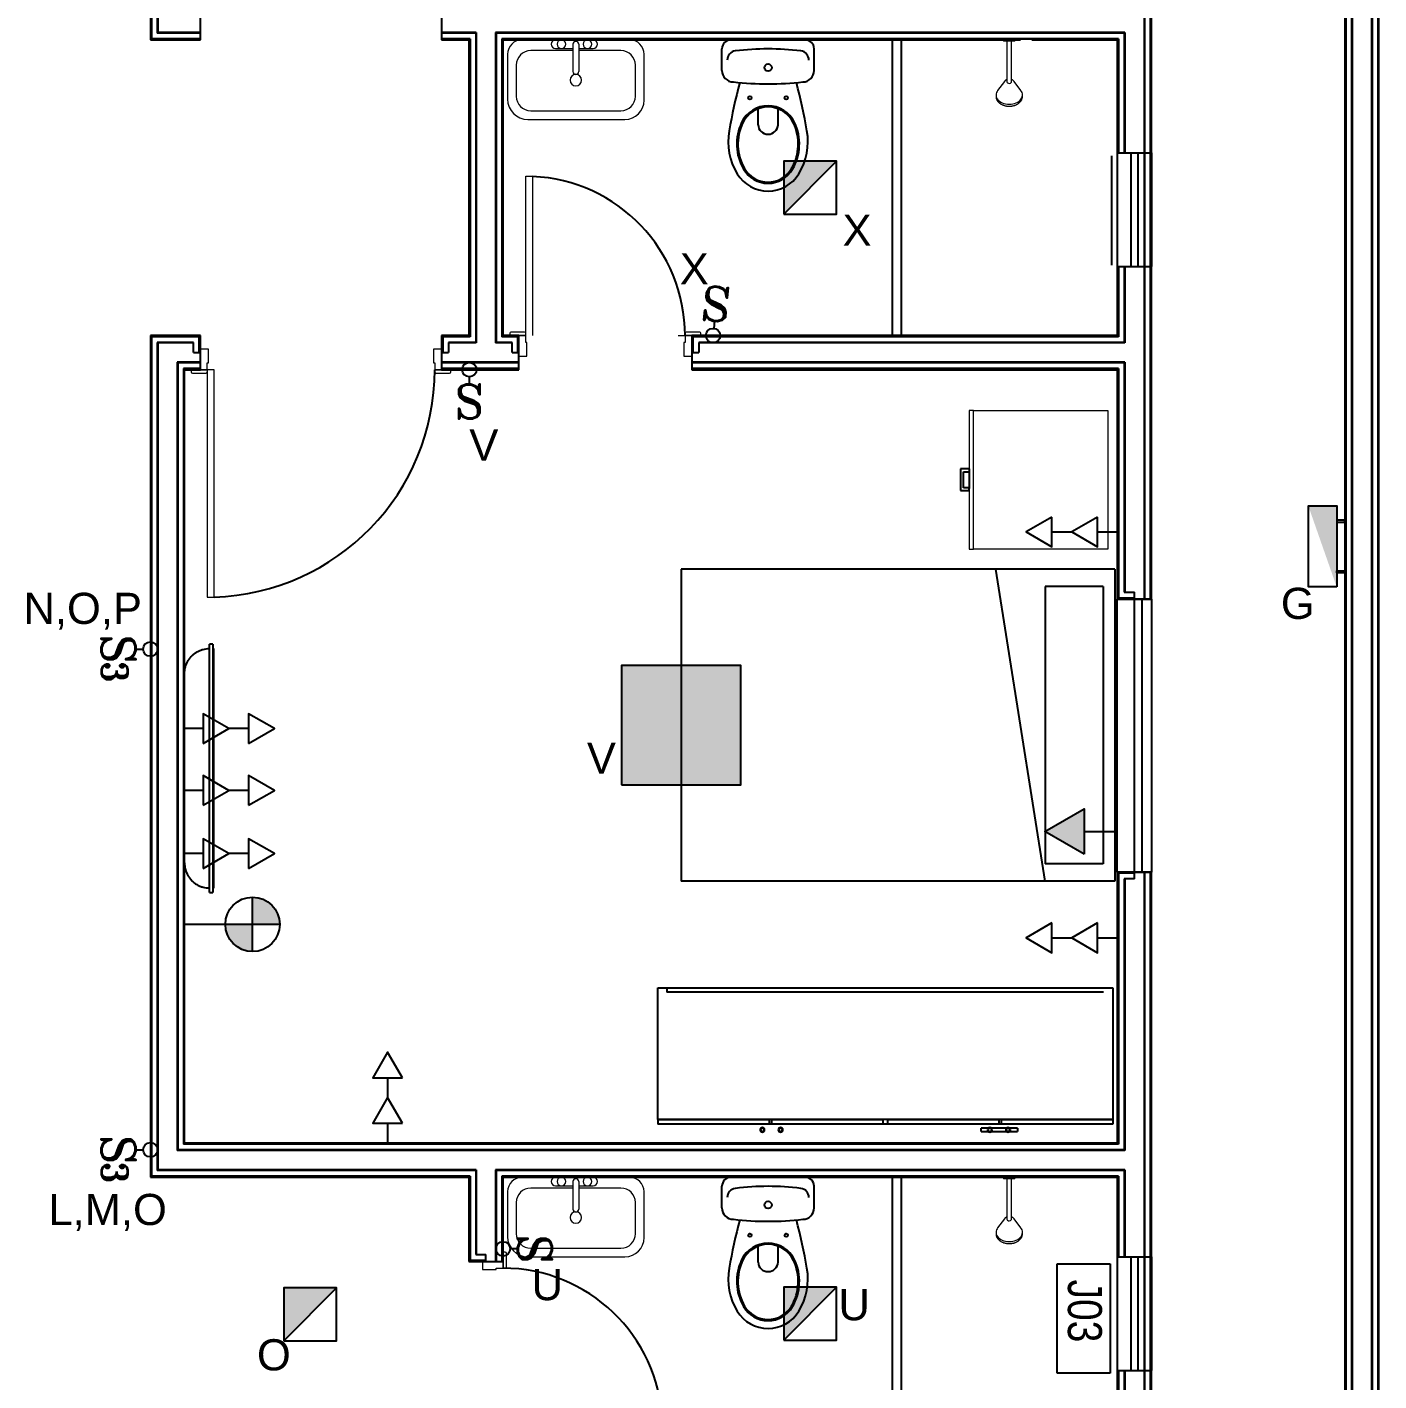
# Model space of a CAD drawing. Header units: millimetres. Extents: x 3082 to 3316, y 298 to 342.
# Drawn here: x 3262.03 to 3267.97, y 317.6 to 323.55 of the extents above; entities that cross this region are included whole.
import ezdxf
from ezdxf.enums import TextEntityAlignment as Align

# ---------------------------------------------------------------- set-up
doc = ezdxf.new("R2010")
doc.units = ezdxf.units.MM
doc.header["$MEASUREMENT"] = 0
doc.linetypes.add('CONTINU', pattern=[0])
for name, color, linetype in [('-HIDRO', 8, 'CONTINUOUS'), ('eletroduto parede e teto', 2, 'CONTINU'), ('Especificações', 3, 'CONTINUOUS'), ('PL3', 3, 'CONTINUOUS'), ('Pontos Elétricos', 3, 'CONTINUOUS'), ('Pontos Luminotécnicos', 3, 'CONTINUOUS'), ('PONTOS_ELETRICOS', 2, 'CONTINUOUS')]:
    doc.layers.add(name, color=color, linetype=linetype)
doc.styles.add('ARIAL', font='arial.ttf', dxfattribs={"height": 2})
doc.styles.add('F2', font='ARIALN.TTF')
doc.styles.add('INTERRUPTOR', font='romant__.ttf', dxfattribs={"height": 0.6})

# ---------------------------------------------------------------- blocks, each defined once
blk = doc.blocks.new('terreo')
at = {"layer": '-HIDRO'}
for p, q in [((4.28, 15.855), (4.28, -11.135)), ((4.2825, 15.8575), (4.2825, -11.1375)), ((4.2525, 15.8275), (4.2525, -11.1075)), ((4.255, 15.83), (4.255, -11.11)), ((4.1375, 15.7125), (4.1375, -6.0925)), ((4.14, 15.715), (4.14, -6.095)), ((4.165, 15.74), (4.165, -6.12)), ((4.1675, 15.7425), (4.1675, -6.1225)), ((3.2525, 7.8632), (3.2525, 3.9014)), ((3.255, 7.8632), (3.255, 3.9014)), ((3.28, 7.8632), (3.28, 3.9014)), ((3.2825, 7.8632), (3.2825, 3.9014)), ((-1.1125, 7.465), (-1.1125, 6.3625)), ((-1.11, 7.465), (-1.11, 6.3625)), ((-1.085, 7.49), (-1.085, 6.39)), ((-1.0825, 7.4925), (-1.0825, 6.3925)), ((-0.895, 6.39), (-1.085, 6.39)), ((-0.895, 6.3925), (-1.0825, 6.3925)), ((0.3175, 6.3925), (0.165, 6.3925)), ((0.315, 6.39), (0.165, 6.39)), ((0.315, 6.39), (0.315, 5.03)), ((0.3175, 6.3925), (0.3175, 5.0275)), ((3.1675, 6.3925), (0.4025, 6.3925)), ((0.4025, 6.3925), (0.4025, 5.0275)), ((3.165, 6.39), (0.405, 6.39)), ((0.405, 6.39), (0.405, 5.03)), ((3.165, 6.39), (3.165, 5.8632)), ((3.1675, 6.3925), (3.1675, 5.8632)), ((-0.895, 6.3625), (-1.115, 6.3625)), ((-1.115, 6.36), (-0.965, 6.36)), ((-0.895, 6.365), (-1.11, 6.365)), ((0.29, 6.365), (0.165, 6.365)), ((0.29, 6.3625), (0.165, 6.3625)), ((0.285, 6.3625), (0.285, 6.36)), ((0.2875, 6.3625), (0.2875, 5.0575)), ((0.29, 6.365), (0.29, 5.055)), ((3.14, 6.365), (0.43, 6.365)), ((0.43, 6.365), (0.43, 5.055)), ((3.1375, 6.3625), (0.4325, 6.3625)), ((0.4325, 6.3625), (0.4325, 5.0575)), ((1.3975, 6.225), (1.3975, 6.3206)), ((1.8025, 6.225), (1.8025, 6.3206)), ((3.135, 6.36), (3.135, 6.3625)), ((3.1375, 6.365), (3.1375, 5.8632)), ((3.14, 6.365), (3.14, 5.8632)), ((1.556, 5.987), (1.556, 6.0569)), ((1.644, 5.987), (1.644, 6.0569)), ((3.1098, 5.8505), (3.1098, 5.3701)), ((3.135, 5.8632), (3.285, 5.8632)), ((3.135, 5.8632), (3.135, 5.3632)), ((3.195, 5.8632), (3.195, 5.3632)), ((3.225, 5.8632), (3.225, 5.3632)), ((3.285, 5.8632), (3.285, 5.3632)), ((3.135, 5.3632), (3.285, 5.3632)), ((3.1375, 5.3632), (3.1375, 5.0575)), ((3.14, 5.3632), (3.14, 5.055)), ((3.165, 5.3632), (3.165, 5.03)), ((3.1675, 5.3632), (3.1675, 5.0275)), ((0.4325, 5.06), (0.435, 5.06)), ((-0.8975, 5.0575), (-1.1125, 5.0575)), ((-1.1125, 5.0575), (-1.1125, 1.3625)), ((-0.9, 5.055), (-1.11, 5.055)), ((-1.11, 5.055), (-1.11, 1.365)), ((-0.925, 5.03), (-1.085, 5.03)), ((-1.085, 5.03), (-1.085, 1.39)), ((-0.925, 5.0275), (-1.0825, 5.0275)), ((-1.0825, 5.0275), (-1.0825, 1.3925)), ((-0.925, 4.985), (-0.925, 5.03)), ((-0.9, 4.985), (-0.9, 5.055)), ((-0.8975, 4.985), (-0.8975, 5.0575)), ((0.1675, 5.0575), (0.1675, 4.985)), ((0.2875, 5.0575), (0.1675, 5.0575)), ((0.17, 5.055), (0.17, 4.985)), ((0.29, 5.055), (0.17, 5.055)), ((0.195, 5.03), (0.195, 4.985)), ((0.315, 5.03), (0.195, 5.03)), ((0.3175, 5.0275), (0.195, 5.0275)), ((0.475, 5.0275), (0.4025, 5.0275)), ((0.475, 5.03), (0.405, 5.03)), ((0.5025, 5.0575), (0.43, 5.0575)), ((0.5, 5.055), (0.43, 5.055)), ((0.475, 4.985), (0.475, 5.03)), ((0.5, 4.985), (0.5, 5.055)), ((0.5025, 4.985), (0.5025, 5.0575)), ((1.2675, 5.0575), (1.2675, 4.985)), ((3.1375, 5.0575), (1.2675, 5.0575)), ((3.14, 5.055), (1.27, 5.055)), ((1.27, 5.055), (1.27, 4.985)), ((3.165, 5.03), (1.295, 5.03)), ((1.295, 5.03), (1.295, 4.985)), ((3.1675, 5.0275), (1.295, 5.0275)), ((-0.895, 4.9425), (-0.9975, 4.9425)), ((-0.9975, 4.9425), (-0.9975, 1.4775)), ((-0.895, 4.94), (-0.995, 4.94)), ((-0.995, 4.94), (-0.995, 1.48)), ((-0.925, 4.985), (-0.895, 4.985)), ((0.165, 4.985), (0.195, 4.985)), ((0.505, 4.9425), (0.165, 4.9425)), ((0.505, 4.94), (0.165, 4.94)), ((0.475, 4.985), (0.505, 4.985)), ((1.265, 4.985), (1.295, 4.985)), ((3.1675, 4.9425), (1.265, 4.9425)), ((3.165, 4.94), (1.265, 4.94)), ((3.165, 4.94), (3.165, 3.9314)), ((3.1675, 4.9425), (3.1675, 3.9314)), ((-0.895, 4.915), (-0.97, 4.915)), ((-0.97, 4.915), (-0.97, 1.505)), ((-0.895, 4.9125), (-0.9675, 4.9125)), ((-0.9675, 4.9125), (-0.9675, 1.5075)), ((0.505, 4.915), (0.165, 4.915)), ((0.505, 4.9125), (0.165, 4.9125)), ((3.14, 4.915), (1.265, 4.915)), ((3.1375, 4.9125), (1.265, 4.9125)), ((3.135, 4.91), (3.135, 4.9125)), ((3.1375, 4.915), (3.1375, 3.9039)), ((3.14, 4.915), (3.14, 3.9064)), ((2.4844, 4.4738), (2.4463, 4.4738)), ((2.4463, 4.4738), (2.4463, 4.3785)), ((2.4844, 4.4738), (2.4844, 4.4611)), ((2.4844, 4.4643), (2.4844, 4.3881)), ((2.459, 4.4611), (2.4844, 4.4611)), ((2.459, 4.3912), (2.459, 4.4611)), ((2.4844, 4.4611), (2.4844, 4.3912)), ((2.4463, 4.3785), (2.4844, 4.3785)), ((2.4844, 4.3912), (2.459, 4.3912)), ((2.4844, 4.3785), (2.4844, 4.3912)), ((1.2185, 4.0332), (1.2185, 2.6612)), ((3.1235, 4.0332), (1.2185, 4.0332)), ((2.8187, 2.6612), (2.6008, 4.0332)), ((3.1235, 4.0332), (3.1235, 2.6612)), ((2.8187, 3.957), (2.8187, 2.7374)), ((3.0727, 3.957), (2.8187, 3.957)), ((3.0727, 3.957), (3.0727, 2.7374)), ((3.165, 3.9314), (3.21, 3.9314)), ((3.21, 3.9014), (3.21, 3.9314)), ((3.135, 2.7014), (3.135, 3.9014)), ((3.285, 3.9014), (3.135, 3.9014)), ((3.1375, 3.9039), (3.21, 3.9039)), ((3.14, 3.9064), (3.21, 3.9064)), ((3.21, 2.7014), (3.21, 3.9014)), ((3.245, 2.7014), (3.245, 3.9014)), ((3.285, 3.9014), (3.285, 2.7014)), ((-0.84, 3.704), (-0.855, 3.704)), ((-0.855, 3.689), (-0.855, 3.704)), ((-0.84, 3.704), (-0.84, 3.689)), ((-0.855, 2.6264), (-0.855, 3.689)), ((-0.84, 3.689), (-0.84, 2.6264)), ((-0.837, 3.684), (-0.84, 3.684)), ((-0.837, 3.684), (-0.837, 2.6314)), ((3.0727, 2.7374), (2.8187, 2.7374)), ((3.135, 2.7014), (3.285, 2.7014)), ((3.21, 2.6989), (3.1375, 2.6989)), ((3.1375, 2.6989), (3.1375, 1.505)), ((3.14, 2.6964), (3.14, 1.505)), ((3.21, 2.6964), (3.14, 2.6964)), ((3.21, 2.6714), (3.21, 2.7014)), ((3.2525, 2.7014), (3.2525, -2.4575)), ((3.255, 2.7014), (3.255, -2.46)), ((3.28, 2.7014), (3.28, -2.4875)), ((3.2825, 2.7014), (3.2825, -2.49)), ((-0.855, 2.6114), (-0.855, 2.6264)), ((-0.84, 2.6314), (-0.837, 2.6314)), ((-0.84, 2.6264), (-0.84, 2.6114)), ((3.1235, 2.6612), (1.2185, 2.6612)), ((3.165, 2.6714), (3.165, 1.48)), ((3.21, 2.6714), (3.165, 2.6714)), ((3.1675, 2.6714), (3.1675, 1.4775)), ((-0.855, 2.6114), (-0.84, 2.6114)), ((1.115, 2.1932), (3.115, 2.1932)), ((1.115, 1.6132), (1.115, 2.1932)), ((1.155, 2.1932), (3.075, 2.1932)), ((1.155, 2.1932), (1.155, 2.1732)), ((3.075, 2.1732), (1.155, 2.1732)), ((3.115, 2.1932), (3.115, 1.6132)), ((1.115, 1.6132), (1.605, 1.6132)), ((1.115, 1.6132), (1.115, 1.5932)), ((3.115, 1.6132), (1.115, 1.6132)), ((1.605, 1.6132), (1.605, 1.5932)), ((1.615, 1.6132), (2.105, 1.6132)), ((1.615, 1.6132), (1.615, 1.5932)), ((2.105, 1.6132), (2.105, 1.5932)), ((2.125, 1.6132), (2.615, 1.6132)), ((2.125, 1.6132), (2.125, 1.5932)), ((2.615, 1.6132), (2.615, 1.5932)), ((2.625, 1.6132), (3.115, 1.6132)), ((2.625, 1.6132), (2.625, 1.5932)), ((3.115, 1.6132), (3.115, 1.5932)), ((1.605, 1.5932), (1.115, 1.5932)), ((1.615, 1.5932), (1.605, 1.5932)), ((2.105, 1.5932), (1.615, 1.5932)), ((2.125, 1.5932), (2.105, 1.5932)), ((2.615, 1.5932), (2.125, 1.5932)), ((2.5685, 1.5757), (2.5369, 1.5757)), ((2.5369, 1.5682), (2.5369, 1.5757)), ((2.5369, 1.5607), (2.5369, 1.5682)), ((2.5369, 1.5607), (2.5691, 1.5607)), ((2.5804, 1.5607), (2.6488, 1.5607)), ((2.6496, 1.5757), (2.5815, 1.5757)), ((2.625, 1.5932), (2.615, 1.5932)), ((3.115, 1.5932), (2.625, 1.5932)), ((2.6612, 1.5607), (2.6969, 1.5607)), ((2.6969, 1.5757), (2.6615, 1.5757)), ((2.6969, 1.5757), (2.6969, 1.5682)), ((2.6969, 1.5682), (2.6969, 1.5607)), ((3.14, 1.505), (-0.97, 1.505)), ((3.1375, 1.5075), (-0.9675, 1.5075)), ((3.135, 1.5075), (3.135, 1.51)), ((3.1675, 1.4775), (-0.9975, 1.4775)), ((3.165, 1.48), (-0.995, 1.48)), ((0.315, 1.39), (-1.085, 1.39)), ((0.3175, 1.3925), (-1.0825, 1.3925)), ((0.315, 1.39), (0.315, 1.02)), ((0.3175, 1.3925), (0.3175, 1.02)), ((3.1675, 1.3925), (0.4025, 1.3925)), ((0.4025, 1.3925), (0.4025, 0.99)), ((3.165, 1.39), (0.405, 1.39)), ((0.405, 1.39), (0.405, 0.99)), ((3.165, 1.39), (3.165, 1.01)), ((3.1675, 1.3925), (3.1675, 1.01)), ((0.2875, 1.3625), (-1.1125, 1.3625)), ((0.29, 1.365), (-1.11, 1.365)), ((0.2875, 1.3625), (0.2875, 0.9925)), ((0.29, 1.365), (0.29, 0.995)), ((3.14, 1.365), (0.43, 1.365)), ((0.43, 1.365), (0.43, 0.99)), ((0.43, 1.3625), (3.1375, 1.3625)), ((0.4325, 1.3625), (0.4325, 0.99)), ((0.435, 1.36), (0.4325, 1.36)), ((1.3975, 1.225), (1.3975, 1.3206)), ((1.8025, 1.225), (1.8025, 1.3206)), ((3.1375, 1.3625), (3.1375, 1.01)), ((3.14, 1.365), (3.14, 1.01)), ((0.315, 1.02), (0.36, 1.02)), ((0.36, 0.99), (0.36, 1.02)), ((1.556, 0.987), (1.556, 1.0569)), ((1.644, 0.987), (1.644, 1.0569)), ((0.2875, 0.9925), (0.36, 0.9925)), ((0.29, 0.995), (0.36, 0.995)), ((2.8707, 0.4989), (2.8707, 0.9793)), ((2.8707, 0.9793), (3.1043, 0.9793)), ((3.1043, 0.9793), (3.1043, 0.4989)), ((3.135, 1.01), (3.285, 1.01)), ((3.135, 1.01), (3.135, 0.51)), ((3.195, 1.01), (3.195, 0.51)), ((3.225, 1.01), (3.225, 0.51)), ((3.285, 1.01), (3.285, 0.51)), ((3.1043, 0.4989), (2.8707, 0.4989)), ((3.135, 0.51), (3.285, 0.51)), ((3.1375, 0.51), (3.1375, 0.1575)), ((3.14, 0.51), (3.14, 0.155)), ((3.165, 0.51), (3.165, 0.13)), ((3.1675, 0.51), (3.1675, 0.1275))]:
    blk.add_line(p, q, dxfattribs=at)
at = {"layer": '-HIDRO', "lineweight": 25}
for p, q in [((4.285, -11.14), (4.285, 15.86)), ((4.135, 15.71), (4.135, -6.09)), ((3.285, 3.9014), (3.285, 7.8632)), ((-1.115, 7.46), (-1.115, 6.36)), ((-0.895, 6.36), (-0.895, 6.51)), ((0.165, 6.51), (0.165, 6.36)), ((-0.965, 6.36), (-0.895, 6.36)), ((0.165, 6.36), (0.285, 6.36)), ((0.285, 6.36), (0.285, 5.06)), ((0.435, 6.36), (2.71, 6.36)), ((0.435, 5.06), (0.435, 6.36)), ((2.145, 6.36), (2.145, 5.06)), ((2.185, 6.36), (2.185, 5.06)), ((2.76, 6.36), (3.135, 6.36)), ((3.135, 6.36), (3.135, 5.8632)), ((3.135, 5.3632), (3.135, 5.06)), ((-0.895, 5.06), (-1.115, 5.06)), ((-1.115, 5.06), (-1.115, 1.36)), ((-0.895, 4.91), (-0.895, 5.06)), ((0.285, 5.06), (0.165, 5.06)), ((0.165, 5.06), (0.165, 4.91)), ((0.505, 5.06), (0.435, 5.06)), ((0.505, 4.91), (0.505, 5.06)), ((3.135, 5.06), (1.265, 5.06)), ((1.265, 5.06), (1.265, 4.91)), ((-0.965, 4.91), (-0.895, 4.91)), ((-0.965, 1.51), (-0.965, 4.91)), ((0.165, 4.91), (0.505, 4.91)), ((1.265, 4.91), (3.135, 4.91)), ((3.135, 4.91), (3.135, 3.9014)), ((3.135, 3.9014), (3.285, 3.9014)), ((3.285, 2.7014), (3.135, 2.7014)), ((3.135, 2.7014), (3.135, 1.51)), ((3.285, -2.49), (3.285, 2.7014)), ((3.135, 1.51), (-0.965, 1.51)), ((-1.115, 1.36), (0.285, 1.36)), ((0.285, 1.36), (0.285, 0.99)), ((0.435, 1.36), (3.135, 1.36)), ((0.435, 0.99), (0.435, 1.36)), ((2.145, 1.36), (2.145, 0.16)), ((2.185, 1.36), (2.185, 0.16)), ((3.135, 1.36), (3.135, 1.01)), ((0.285, 0.99), (0.435, 0.99)), ((3.135, 0.51), (3.135, 0.16))]:
    blk.add_line(p, q, dxfattribs=at)
at = {"layer": '-HIDRO', "lineweight": 9}
for p, q in [((0.7423, 6.3124), (0.5566, 6.3124)), ((0.6661, 6.3219), (0.7423, 6.3219)), ((0.7423, 6.3406), (0.7423, 6.2202)), ((0.7677, 6.3406), (0.7677, 6.2202)), ((0.7677, 6.3219), (0.8312, 6.3219)), ((0.9534, 6.3124), (0.7677, 6.3124)), ((2.635, 6.36), (2.635, 6.3535)), ((2.635, 6.36), (2.685, 6.36)), ((2.685, 6.3535), (2.635, 6.3535)), ((2.65, 6.3535), (2.65, 6.3346)), ((2.67, 6.3346), (2.67, 6.3535)), ((2.685, 6.3535), (2.685, 6.36)), ((0.455, 6.2965), (0.455, 6.0989)), ((0.455, 6.2965), (0.455, 6.0989)), ((1.055, 6.0944), (1.055, 6.2965)), ((1.055, 6.0944), (1.055, 6.2965)), ((0.4931, 6.2489), (0.4931, 6.1116)), ((1.0169, 6.1116), (1.0169, 6.2489)), ((2.65, 6.2073), (2.65, 6.1755)), ((2.67, 6.1755), (2.67, 6.2073)), ((2.6387, 6.1773), (2.6087, 6.1369)), ((2.7113, 6.1369), (2.6813, 6.1773)), ((2.602, 6.1178), (2.602, 6.1107)), ((2.718, 6.1107), (2.718, 6.1178)), ((0.5566, 6.0481), (0.9534, 6.0481)), ((0.5439, 6.01), (0.9706, 6.01)), ((0.5439, 6.01), (0.9706, 6.01)), ((0.7423, 1.3124), (0.5566, 1.3124)), ((0.6661, 1.3219), (0.7423, 1.3219)), ((0.7423, 1.3406), (0.7423, 1.2202)), ((0.7677, 1.3406), (0.7677, 1.2202)), ((0.7677, 1.3219), (0.8312, 1.3219)), ((0.9534, 1.3124), (0.7677, 1.3124)), ((2.635, 1.36), (2.635, 1.3535)), ((2.635, 1.36), (2.685, 1.36)), ((2.685, 1.3535), (2.635, 1.3535)), ((2.65, 1.3535), (2.65, 1.3346)), ((2.67, 1.3346), (2.67, 1.3535)), ((2.685, 1.3535), (2.685, 1.36)), ((0.455, 1.2965), (0.455, 1.0989)), ((0.455, 1.2965), (0.455, 1.0989)), ((1.055, 1.0944), (1.055, 1.2965)), ((1.055, 1.0944), (1.055, 1.2965)), ((0.4931, 1.2489), (0.4931, 1.1116)), ((1.0169, 1.1116), (1.0169, 1.2489)), ((2.65, 1.2073), (2.65, 1.1755)), ((2.67, 1.1755), (2.67, 1.2073)), ((2.6387, 1.1773), (2.6087, 1.1369)), ((2.7113, 1.1369), (2.6813, 1.1773)), ((2.602, 1.1178), (2.602, 1.1107)), ((2.718, 1.1107), (2.718, 1.1178)), ((0.5566, 1.0481), (0.9534, 1.0481)), ((0.5439, 1.01), (0.9706, 1.01)), ((0.5439, 1.01), (0.9706, 1.01))]:
    blk.add_line(p, q, dxfattribs=at)
at = {"layer": '-HIDRO', "lineweight": 13}
for p, q in [((0.535, 5.06), (0.535, 5.76)), ((0.535, 5.76), (0.565, 5.76)), ((0.565, 5.76), (0.565, 5.06)), ((0.465, 5.07), (0.465, 5.06)), ((0.53, 5.075), (0.47, 5.075)), ((0.505, 5.06), (0.535, 5.06)), ((0.535, 5.06), (0.505, 5.06)), ((0.535, 5.06), (0.535, 5.07)), ((0.535, 5.03), (0.535, 5.06)), ((1.205, 5.06), (1.235, 5.06)), ((1.235, 5.06), (1.265, 5.06)), ((1.265, 5.06), (1.235, 5.06)), ((1.235, 5.06), (1.235, 5.03)), ((1.3, 5.075), (1.24, 5.075)), ((1.305, 5.06), (1.305, 5.07)), ((-0.86, 5), (-0.895, 5)), ((-0.86, 4.94), (-0.86, 5)), ((0.165, 5), (0.13, 5)), ((0.13, 5), (0.13, 4.94)), ((0.54, 5.03), (0.535, 5.03)), ((0.54, 4.97), (0.54, 5.03)), ((1.23, 5.03), (1.23, 4.97)), ((1.235, 5.03), (1.23, 5.03)), ((-0.865, 4.91), (-0.865, 4.94)), ((-0.865, 4.94), (-0.86, 4.94)), ((0.13, 4.94), (0.135, 4.94)), ((0.135, 4.94), (0.135, 4.91)), ((0.505, 4.97), (0.54, 4.97)), ((1.23, 4.97), (1.265, 4.97)), ((-0.935, 4.91), (-0.935, 4.9)), ((-0.93, 4.895), (-0.87, 4.895)), ((-0.865, 4.91), (-0.895, 4.91)), ((-0.895, 4.91), (-0.865, 4.91)), ((-0.835, 4.91), (-0.865, 4.91)), ((-0.865, 4.91), (-0.865, 3.91)), ((-0.835, 3.91), (-0.835, 4.91)), ((0.165, 4.91), (0.135, 4.91)), ((0.135, 4.91), (0.135, 4.9)), ((0.135, 4.91), (0.165, 4.91)), ((0.14, 4.895), (0.2, 4.895)), ((0.205, 4.9), (0.205, 4.91)), ((-0.865, 3.91), (-0.835, 3.91)), ((3.21, 2.7014), (3.21, 3.9014)), ((3.245, 2.7014), (3.245, 3.9014)), ((0.445, 1.03), (0.435, 1.03)), ((0.45, 0.965), (0.45, 1.025)), ((0.345, 0.99), (0.345, 0.955)), ((0.345, 0.955), (0.405, 0.955)), ((0.405, 0.955), (0.405, 0.96)), ((0.405, 0.96), (0.435, 0.96)), ((0.435, 0.99), (0.435, 0.96)), ((0.435, 0.96), (0.435, 0.99)), ((0.435, 0.96), (0.445, 0.96))]:
    blk.add_line(p, q, dxfattribs=at)
at = {"layer": '-HIDRO', "lineweight": 5}
for p, q in [((2.4844, 4.731), (2.4844, 4.1214)), ((2.5035, 4.731), (2.4844, 4.731)), ((2.5035, 4.1214), (2.5035, 4.731)), ((2.5035, 4.731), (3.094, 4.731)), ((3.094, 4.731), (3.094, 4.1214)), ((2.4844, 4.1214), (2.5035, 4.1214)), ((3.094, 4.1214), (2.5035, 4.1214))]:
    blk.add_line(p, q, dxfattribs=at)
at = {"layer": '-HIDRO', "lineweight": 9, "flags": 128}
for points in [[(2.65, 6.3346), (2.65, 6.3274), (2.65, 6.3202), (2.65, 6.313), (2.65, 6.3059), (2.65, 6.2988), (2.65, 6.2918), (2.65, 6.2848), (2.65, 6.2779), (2.65, 6.2711), (2.65, 6.2645), (2.65, 6.2579), (2.65, 6.2514), (2.65, 6.2451), (2.65, 6.2389), (2.65, 6.2329), (2.65, 6.2271), (2.65, 6.2214), (2.65, 6.2159), (2.65, 6.2106), (2.65, 6.2073)], [(2.67, 6.2073), (2.67, 6.2125), (2.67, 6.2179), (2.67, 6.2234), (2.67, 6.2292), (2.67, 6.2351), (2.67, 6.2412), (2.67, 6.2474), (2.67, 6.2538), (2.67, 6.2603), (2.67, 6.2669), (2.67, 6.2736), (2.67, 6.2804), (2.67, 6.2873), (2.67, 6.2943), (2.67, 6.3014), (2.67, 6.3085), (2.67, 6.3156), (2.67, 6.3228), (2.67, 6.33), (2.67, 6.3346)], [(2.65, 6.1855), (2.6492, 6.1852), (2.6484, 6.1848), (2.6476, 6.1845), (2.6468, 6.184), (2.646, 6.1836), (2.6452, 6.1832), (2.6444, 6.1827), (2.6437, 6.1821), (2.6429, 6.1816), (2.6422, 6.181), (2.6415, 6.1803), (2.6408, 6.1796), (2.6401, 6.1789), (2.6395, 6.1782), (2.6388, 6.1774), (2.6387, 6.1773)], [(2.6813, 6.1773), (2.6806, 6.1781), (2.68, 6.1788), (2.6793, 6.1795), (2.6786, 6.1802), (2.6779, 6.1809), (2.6772, 6.1815), (2.6764, 6.182), (2.6757, 6.1826), (2.6749, 6.1831), (2.6741, 6.1836), (2.6733, 6.184), (2.6725, 6.1844), (2.6717, 6.1848), (2.6709, 6.1851), (2.6701, 6.1854)], [(2.602, 6.1107), (2.602, 6.1089), (2.6022, 6.1072), (2.6024, 6.1054), (2.6028, 6.1036), (2.6032, 6.1019), (2.6038, 6.1002), (2.6044, 6.0985), (2.6051, 6.0968), (2.606, 6.0952), (2.6069, 6.0935), (2.6079, 6.092), (2.6089, 6.0904), (2.6101, 6.0889), (2.6113, 6.0875), (2.6126, 6.0861), (2.614, 6.0847), (2.6155, 6.0834), (2.617, 6.0821), (2.6186, 6.0809), (2.6202, 6.0797), (2.6219, 6.0786), (2.6237, 6.0775), (2.6255, 6.0765), (2.6274, 6.0755), (2.6293, 6.0746), (2.6312, 6.0738), (2.6332, 6.073), (2.6353, 6.0722), (2.6373, 6.0716), (2.6395, 6.0709), (2.6416, 6.0704), (2.6438, 6.0699), (2.6459, 6.0695), (2.6482, 6.0691), (2.6504, 6.0688), (2.6526, 6.0686), (2.6549, 6.0684), (2.6571, 6.0683), (2.6594, 6.0682), (2.66, 6.0682)], [(2.66, 6.0682), (2.6623, 6.0682), (2.6645, 6.0683), (2.6668, 6.0685), (2.669, 6.0687), (2.6712, 6.069), (2.6735, 6.0694), (2.6757, 6.0698), (2.6778, 6.0702), (2.68, 6.0708), (2.6821, 6.0714), (2.6842, 6.072), (2.6862, 6.0728), (2.6882, 6.0735), (2.6902, 6.0744), (2.6921, 6.0753), (2.694, 6.0762), (2.6958, 6.0772), (2.6976, 6.0783), (2.6993, 6.0794), (2.701, 6.0805), (2.7026, 6.0818), (2.7041, 6.083), (2.7056, 6.0843), (2.707, 6.0857), (2.7083, 6.0871), (2.7096, 6.0885), (2.7108, 6.09), (2.7119, 6.0915), (2.7129, 6.0931), (2.7138, 6.0947), (2.7147, 6.0963), (2.7154, 6.098), (2.7161, 6.0997), (2.7166, 6.1014), (2.7171, 6.1032), (2.7175, 6.1049), (2.7178, 6.1067), (2.718, 6.1084), (2.718, 6.1102), (2.718, 6.1107)], [(2.65, 1.3346), (2.65, 1.3274), (2.65, 1.3202), (2.65, 1.313), (2.65, 1.3059), (2.65, 1.2988), (2.65, 1.2918), (2.65, 1.2848), (2.65, 1.2779), (2.65, 1.2711), (2.65, 1.2645), (2.65, 1.2579), (2.65, 1.2514), (2.65, 1.2451), (2.65, 1.2389), (2.65, 1.2329), (2.65, 1.2271), (2.65, 1.2214), (2.65, 1.2159), (2.65, 1.2106), (2.65, 1.2073)], [(2.67, 1.2073), (2.67, 1.2125), (2.67, 1.2179), (2.67, 1.2234), (2.67, 1.2292), (2.67, 1.2351), (2.67, 1.2412), (2.67, 1.2474), (2.67, 1.2538), (2.67, 1.2603), (2.67, 1.2669), (2.67, 1.2736), (2.67, 1.2804), (2.67, 1.2873), (2.67, 1.2943), (2.67, 1.3014), (2.67, 1.3085), (2.67, 1.3156), (2.67, 1.3228), (2.67, 1.33), (2.67, 1.3346)], [(2.65, 1.1855), (2.6492, 1.1852), (2.6484, 1.1848), (2.6476, 1.1845), (2.6468, 1.184), (2.646, 1.1836), (2.6452, 1.1832), (2.6444, 1.1827), (2.6437, 1.1821), (2.6429, 1.1816), (2.6422, 1.181), (2.6415, 1.1803), (2.6408, 1.1796), (2.6401, 1.1789), (2.6395, 1.1782), (2.6388, 1.1774), (2.6387, 1.1773)], [(2.6813, 1.1773), (2.6806, 1.1781), (2.68, 1.1788), (2.6793, 1.1795), (2.6786, 1.1802), (2.6779, 1.1809), (2.6772, 1.1815), (2.6764, 1.182), (2.6757, 1.1826), (2.6749, 1.1831), (2.6741, 1.1836), (2.6733, 1.184), (2.6725, 1.1844), (2.6717, 1.1848), (2.6709, 1.1851), (2.6701, 1.1854)], [(2.602, 1.1107), (2.602, 1.1089), (2.6022, 1.1072), (2.6024, 1.1054), (2.6028, 1.1036), (2.6032, 1.1019), (2.6038, 1.1002), (2.6044, 1.0985), (2.6051, 1.0968), (2.606, 1.0952), (2.6069, 1.0935), (2.6079, 1.092), (2.6089, 1.0904), (2.6101, 1.0889), (2.6113, 1.0875), (2.6126, 1.0861), (2.614, 1.0847), (2.6155, 1.0834), (2.617, 1.0821), (2.6186, 1.0809), (2.6202, 1.0797), (2.6219, 1.0786), (2.6237, 1.0775), (2.6255, 1.0765), (2.6274, 1.0755), (2.6293, 1.0746), (2.6312, 1.0738), (2.6332, 1.073), (2.6353, 1.0722), (2.6373, 1.0716), (2.6395, 1.0709), (2.6416, 1.0704), (2.6438, 1.0699), (2.6459, 1.0695), (2.6482, 1.0691), (2.6504, 1.0688), (2.6526, 1.0686), (2.6549, 1.0684), (2.6571, 1.0683), (2.6594, 1.0682), (2.66, 1.0682)], [(2.66, 1.0682), (2.6623, 1.0682), (2.6645, 1.0683), (2.6668, 1.0685), (2.669, 1.0687), (2.6712, 1.069), (2.6735, 1.0694), (2.6757, 1.0698), (2.6778, 1.0702), (2.68, 1.0708), (2.6821, 1.0714), (2.6842, 1.072), (2.6862, 1.0728), (2.6882, 1.0735), (2.6902, 1.0744), (2.6921, 1.0753), (2.694, 1.0762), (2.6958, 1.0772), (2.6976, 1.0783), (2.6993, 1.0794), (2.701, 1.0805), (2.7026, 1.0818), (2.7041, 1.083), (2.7056, 1.0843), (2.707, 1.0857), (2.7083, 1.0871), (2.7096, 1.0885), (2.7108, 1.09), (2.7119, 1.0915), (2.7129, 1.0931), (2.7138, 1.0947), (2.7147, 1.0963), (2.7154, 1.098), (2.7161, 1.0997), (2.7166, 1.1014), (2.7171, 1.1032), (2.7175, 1.1049), (2.7178, 1.1067), (2.718, 1.1084), (2.718, 1.1102), (2.718, 1.1107)]]:
    blk.add_lwpolyline(points, dxfattribs=at)
at = {"layer": '-HIDRO'}
for centre, radius in [((1.6, 6.238), 0.016), ((1.52, 6.105), 0.00736), ((1.68, 6.105), 0.00736), ((1.6, 1.238), 0.016), ((1.52, 1.105), 0.00736), ((1.68, 1.105), 0.00736)]:
    blk.add_circle(centre, radius, dxfattribs=at)
at = {"layer": '-HIDRO', "lineweight": 9}
for centre, radius, start, end in [((0.5185, 6.2965), 0.0635, 90, 180), ((0.5185, 6.2965), 0.0635, 90, 180), ((0.5566, 6.2489), 0.0635, 90, 180), ((0.6661, 6.341), 0.019, 90, 270), ((0.6915, 6.341), 0.019, 0, 180), ((0.6915, 6.341), 0.019, 180, 0), ((0.755, 6.3406), 0.0127, 0, 180), ((0.8058, 6.341), 0.019, 0, 180), ((0.8058, 6.341), 0.019, 180, 0), ((0.8312, 6.341), 0.019, 270, 90), ((0.9534, 6.2489), 0.0635, 0, 90), ((0.9915, 6.2965), 0.0635, 0, 90), ((0.9915, 6.2965), 0.0635, 0, 90), ((0.755, 6.183), 0.0254, 0, 180), ((0.755, 6.2202), 0.0127, 180, 0), ((0.755, 6.183), 0.0254, 180, 0), ((0.5439, 6.0989), 0.0889, 180, 270), ((0.5439, 6.0989), 0.0889, 180, 270), ((0.5566, 6.1116), 0.0635, 180, 270), ((0.9534, 6.1116), 0.0635, 270, 0), ((0.9706, 6.0944), 0.0844, 270, 0), ((0.9706, 6.0944), 0.0844, 270, 0), ((0.5185, 1.2965), 0.0635, 90, 180), ((0.5185, 1.2965), 0.0635, 90, 180), ((0.5566, 1.2489), 0.0635, 90, 180), ((0.6661, 1.341), 0.019, 90, 270), ((0.6915, 1.341), 0.019, 0, 180), ((0.6915, 1.341), 0.019, 180, 0), ((0.755, 1.3406), 0.0127, 0, 180), ((0.8058, 1.341), 0.019, 0, 180), ((0.8058, 1.341), 0.019, 180, 0), ((0.8312, 1.341), 0.019, 270, 90), ((0.9534, 1.2489), 0.0635, 0, 90), ((0.9915, 1.2965), 0.0635, 0, 90), ((0.9915, 1.2965), 0.0635, 0, 90), ((0.755, 1.183), 0.0254, 0, 180), ((0.755, 1.2202), 0.0127, 180, 0), ((0.755, 1.183), 0.0254, 180, 0), ((0.5439, 1.0989), 0.0889, 180, 270), ((0.5439, 1.0989), 0.0889, 180, 270), ((0.5566, 1.1116), 0.0635, 180, 270), ((0.9534, 1.1116), 0.0635, 270, 0), ((0.9706, 1.0944), 0.0844, 270, 0), ((0.9706, 1.0944), 0.0844, 270, 0)]:
    blk.add_arc(centre, radius, start, end, dxfattribs=at)
at = {"layer": '-HIDRO'}
for centre, radius, start, end in [((1.4369, 6.3206), 0.0394, 90, 180), ((1.4612, 6.2706), 0.0408, 97.13905, 180), ((1.6, 5.1625), 1.1575, 82.86095, 97.13905), ((1.7388, 6.2706), 0.0408, 0, 82.86095), ((1.7631, 6.3206), 0.0394, 0, 90), ((1.4475, 6.225), 0.05, 180, 270), ((1.7525, 6.225), 0.05, 270, 0), ((4.1482, 5.4756), 2.762, 165.39411, 169.9099), ((1.6, 7.4923), 1.3261, 263.39607, 276.60393), ((-0.9482, 5.4756), 2.762, 10.0901, 14.60589), ((1.6, 5.9412), 0.1288, 25.39864, 154.60136), ((1.6, 5.9412), 0.1238, 25.39864, 154.60136), ((1.6952, 5.9121), 0.2705, 169.9099, 211.38492), ((1.6824, 5.9021), 0.22, 154.60136, 210.24602), ((1.6824, 5.9021), 0.215, 154.60136, 210.24602), ((1.6, 5.989), 0.044, 182.68634, 357.31366), ((1.5176, 5.9021), 0.215, 329.75398, 25.39864), ((1.5176, 5.9021), 0.22, 329.75398, 25.39864), ((1.5048, 5.9121), 0.2705, 328.61508, 10.0901), ((1.6, 5.854), 0.1246, 210.24602, 329.75398), ((1.6, 5.854), 0.1196, 210.24602, 329.75398), ((0.535, 5.06), 0.7, 0, 87.54371), ((1.6, 5.854), 0.159, 211.38492, 328.61508), ((-0.865, 4.91), 1, 271.71913, 0), ((1.575, 1.5682), 0.01, 0, 180), ((1.575, 1.5682), 0.01, 180, 0), ((1.5749, 1.5682), 0.0075, 0, 180), ((1.5749, 1.5682), 0.0075, 180, 0), ((1.655, 1.5682), 0.01, 0, 180), ((1.655, 1.5682), 0.01, 180, 0), ((1.6551, 1.5682), 0.0075, 0, 180), ((1.6551, 1.5682), 0.0075, 180, 0), ((2.575, 1.5682), 0.01, 0, 180), ((2.575, 1.5682), 0.01, 180, 0), ((2.5749, 1.5682), 0.0075, 0, 180), ((2.5749, 1.5682), 0.0075, 180, 0), ((2.655, 1.5682), 0.01, 0, 180), ((2.655, 1.5682), 0.01, 180, 0), ((2.6551, 1.5682), 0.0075, 0, 180), ((2.6551, 1.5682), 0.0075, 180, 0), ((1.4369, 1.3206), 0.0394, 90, 180), ((1.4612, 1.2706), 0.0408, 97.13905, 180), ((1.6, 0.1625), 1.1575, 82.86095, 97.13905), ((1.7388, 1.2706), 0.0408, 0, 82.86095), ((1.7631, 1.3206), 0.0394, 0, 90), ((1.4475, 1.225), 0.05, 180, 270), ((1.7525, 1.225), 0.05, 270, 0), ((4.1482, 0.4756), 2.762, 165.39411, 169.9099), ((1.6, 2.4923), 1.3261, 263.39607, 276.60393), ((-0.9482, 0.4756), 2.762, 10.0901, 14.60589), ((1.6, 0.9412), 0.1288, 25.39864, 154.60136), ((1.6, 0.9412), 0.1238, 25.39864, 154.60136), ((0.435, 0.26), 0.7, 2.45629, 90), ((1.6952, 0.9121), 0.2705, 169.9099, 211.38492), ((1.6824, 0.9021), 0.22, 154.60136, 210.24602), ((1.6824, 0.9021), 0.215, 154.60136, 210.24602), ((1.6, 0.989), 0.044, 182.68634, 357.31366), ((1.5176, 0.9021), 0.215, 329.75398, 25.39864), ((1.5176, 0.9021), 0.22, 329.75398, 25.39864), ((1.5048, 0.9121), 0.2705, 328.61508, 10.0901), ((1.6, 0.854), 0.1246, 210.24602, 329.75398), ((1.6, 0.854), 0.1196, 210.24602, 329.75398), ((1.6, 0.854), 0.159, 211.38492, 328.61508)]:
    blk.add_arc(centre, radius, start, end, dxfattribs=at)
at = {"layer": '-HIDRO', "lineweight": 13}
for centre, start, end in [((0.47, 5.07), 90, 180), ((0.53, 5.07), 0, 90), ((1.24, 5.07), 90, 180), ((1.3, 5.07), 0, 90), ((-0.93, 4.9), 180, 270), ((-0.87, 4.9), 270, 0), ((0.14, 4.9), 180, 270), ((0.2, 4.9), 270, 0), ((0.445, 1.025), 0, 90), ((0.445, 0.965), 270, 0)]:
    blk.add_arc(centre, 0.005, start, end, dxfattribs=at)
at = {"layer": '-HIDRO', "lineweight": 9}
for centre, major_axis, start_param, end_param in [((2.66, 6.1178), (-0.058, 0), 5.609987, 7.853982), ((2.66, 6.1755), (-0.01, 0), 0, 1.570796), ((2.66, 6.1755), (-0.01, 0), 1.570796, 2.879793), ((2.66, 6.1178), (0.058, 0), 4.712389, 6.956384), ((2.66, 6.1755), (0.01, 0), 6.025361, 6.283185), ((2.66, 1.1178), (-0.058, 0), 5.609987, 7.853982), ((2.66, 1.1755), (-0.01, 0), 0, 1.570796), ((2.66, 1.1755), (-0.01, 0), 1.570796, 2.879793), ((2.66, 1.1178), (0.058, 0), 4.712389, 6.956384), ((2.66, 1.1755), (0.01, 0), 6.025361, 6.283185)]:
    blk.add_ellipse(centre, major_axis=major_axis, ratio=0.707107, start_param=start_param, end_param=end_param, dxfattribs=at)
at = {"layer": '-HIDRO'}
for points in [[(-0.965, 3.574), (-0.965, 3.5788), (-0.9644, 3.5884), (-0.9616, 3.6025), (-0.9577, 3.6139), (-0.9537, 3.6227), (-0.9503, 3.629), (-0.9465, 3.6351), (-0.9423, 3.641), (-0.9378, 3.6465), (-0.9328, 3.6518), (-0.9276, 3.6567), (-0.922, 3.6613), (-0.9162, 3.6655), (-0.908, 3.6706), (-0.8972, 3.6759), (-0.879, 3.6821), (-0.8646, 3.684), (-0.855, 3.684)], [(-0.965, 2.7414), (-0.965, 2.7365), (-0.9644, 2.7268), (-0.9616, 2.7129), (-0.9577, 2.7015), (-0.9537, 2.6927), (-0.9503, 2.6864), (-0.9465, 2.6803), (-0.9423, 2.6744), (-0.9378, 2.6688), (-0.9328, 2.6636), (-0.9276, 2.6587), (-0.922, 2.6541), (-0.9162, 2.6499), (-0.908, 2.6448), (-0.8972, 2.6395), (-0.879, 2.6333), (-0.8646, 2.6314), (-0.855, 2.6314)]]:
    blk.add_open_spline(points, degree=3, knots=[0, 0, 0, 0, 0.083333, 0.166667, 0.25, 0.291667, 0.333333, 0.375, 0.416667, 0.458333, 0.5, 0.541667, 0.583333, 0.625, 0.666667, 0.75, 0.833333, 1, 1, 1, 1], dxfattribs=at)
at = {"layer": '-HIDRO', "style": 'F2'}
blk.add_text('J03', height=0.14952, rotation=270, dxfattribs=at).set_placement((3.0674, 0.9102), align=Align.TOP_LEFT)
blk = doc.blocks.new('LUMINÁRIA.02')
at = {"layer": 'Pontos Luminotécnicos', "ltscale": 0.05}
h = blk.add_hatch(color=9, dxfattribs=at)
h.dxf.hatch_style = 1
h.paths.add_polyline_path([(0.35, 0), (0, 0), (0, -0.35), (0.35, -0.35)])
blk.add_lwpolyline([(0, -0.35), (0.35, -0.35), (0.35, 0), (0, 0)], close=True, dxfattribs=at)
blk = doc.blocks.new('arandela')
at = {"layer": 'eletroduto parede e teto'}
blk.add_hatch(color=9, dxfattribs=at).paths.add_polyline_path([(-0.0343, -0.1448), (0.0902, 0.2108), (-0.0343, 0.2108)])
at = {"layer": 'Pontos Luminotécnicos', "ltscale": 0.5}
for points in [[(-0.0343, -0.1448), (0.0902, -0.1448), (0.0902, 0.2108), (-0.0343, 0.2108)], [(-0.0698, 0.1486), (-0.0343, 0.1486), (-0.0343, 0.1397), (-0.0698, 0.1397)], [(-0.0698, -0.0826), (-0.0343, -0.0826), (-0.0343, -0.0737), (-0.0698, -0.0737)]]:
    blk.add_lwpolyline(points, close=True, dxfattribs=at)
blk = doc.blocks.new('LUMINÁRIA.05')
at = {"layer": 'Pontos Luminotécnicos', "ltscale": 0.05}
h = blk.add_hatch(color=9, dxfattribs=at)
h.dxf.hatch_style = 1
h.paths.add_polyline_path([(0.155, 0.155), (0, 0.155), (0, 0)])
blk.add_line((0, 0), (0.155, 0.155), dxfattribs=at)
blk.add_lwpolyline([(0, 0), (0.155, 0), (0.155, 0.155), (0, 0.155)], close=True, dxfattribs=at)
blk = doc.blocks.new('Tomada Média')
at = {"layer": 'PL3'}
blk.add_line((0, 0.08), (0, 0), dxfattribs=at)
blk.add_lwpolyline([(-0.06, 0.08), (0, 0.1839), (0.06, 0.08)], close=True, dxfattribs=at)
blk = doc.blocks.new('TOMADA ALTA SIMPLES.01')
at = {"layer": 'Pontos Elétricos'}
h = blk.add_hatch(color=251, dxfattribs=at)
h.dxf.hatch_style = 1
h.paths.add_polyline_path([(0.0892, -0.0669), (0.2051, 0), (0.0892, 0.0669)])
at = {"layer": 'Pontos Elétricos', "xscale": 1.115026295692639, "yscale": 1.115026295692639, "zscale": 1.115026295692639, "rotation": 270}
blk.add_blockref('Tomada Média', (0, 0), dxfattribs=at)
blk = doc.blocks.new('TOMADA DUPLA BAIXA.01')
at = {"layer": 'PL3'}
for p, q in [((-0.1472, 0), (-0.1026, 0)), ((-0.0446, 0), (0, 0))]:
    blk.add_line(p, q, dxfattribs=at)
for points in [[(-0.1472, 0.0335), (-0.2051, 0), (-0.1472, -0.0335)], [(-0.0446, 0.0335), (-0.1026, 0), (-0.0446, -0.0335)]]:
    blk.add_lwpolyline(points, close=True, dxfattribs=at)
blk = doc.blocks.new('I_i3')
at = {"layer": 'PONTOS_ELETRICOS'}
blk.add_line((0, -0.0647), (0, -0.0317), dxfattribs=at)
blk.add_circle((0, 0), 0.0317, dxfattribs=at)
at = {"layer": 'PONTOS_ELETRICOS', "style": 'INTERRUPTOR'}
blk.add_text('S', height=0.15, dxfattribs=at).set_placement((-0.0005, -0.1399), align=Align.MIDDLE)
blk.add_text('3', height=0.1125, dxfattribs=at).set_placement((0.0514, -0.2127))
blk = doc.blocks.new('I_i1')
at = {"layer": 'PONTOS_ELETRICOS'}
blk.add_line((0, -0.0647), (0, -0.0317), dxfattribs=at)
blk.add_circle((0, 0), 0.0317, dxfattribs=at)
at = {"layer": 'PONTOS_ELETRICOS', "style": 'INTERRUPTOR'}
blk.add_text('S', height=0.15, dxfattribs=at).set_placement((-0.0005, -0.1399), align=Align.MIDDLE)

msp = doc.modelspace()

# ---------------------------------------------------------------- hatches: boundary and pattern name
at = {"layer": 'Pontos Elétricos'}
h = msp.add_hatch(color=251, dxfattribs=at)
h.paths.add_polyline_path([(3263.1378, 319.6032, 0.414214), (3263.0181, 319.7229), (3263.0181, 319.6032)])
h.paths.add_polyline_path([(3263.0181, 319.6032), (3262.8984, 319.6032, 0.414214), (3263.0181, 319.4835)])

# ---------------------------------------------------------------- linework, layer by layer
for p, q in [((3263.0181, 319.4835), (3263.0181, 319.7229)), ((3262.8984, 319.6032), (3262.7189, 319.6032)), ((3263.1378, 319.6032), (3262.8984, 319.6032))]:
    msp.add_line(p, q, dxfattribs=at)
msp.add_circle((3263.0181, 319.6032), 0.1197, dxfattribs=at)

# ---------------------------------------------------------------- block references
at = {"layer": 'eletroduto parede e teto'}
msp.add_blockref('terreo', (3263.6839, 317.1316), dxfattribs=at)
at = {"layer": 'eletroduto parede e teto', "xscale": -1}
msp.add_blockref('arandela', (3267.7489, 321.2316), dxfattribs=at)
at = {"layer": 'Especificações'}
for name, p, rotation in [('I_i1', (3265.042, 322.1916), 174.6280170587789), ('I_i3', (3262.5689, 320.8134), 270), ('I_i3', (3262.5689, 318.6122), 270), ('I_i1', (3264.1189, 318.1765), 89.99999999948686)]:
    msp.add_blockref(name, p, dxfattribs=dict(at, rotation=rotation))
msp.add_blockref('I_i1', (3263.9712, 322.0416), dxfattribs=at)
at = {"layer": 'Pontos Elétricos', "xscale": 1.95, "yscale": 1.95, "zscale": 1.95}
for p in [(3266.8189, 321.3283), (3266.8189, 319.5439)]:
    msp.add_blockref('TOMADA DUPLA BAIXA.01', p, dxfattribs=at)
at = {"layer": 'Pontos Elétricos'}
for name, p, xscale, yscale, zscale, rotation in [('TOMADA DUPLA BAIXA.01', (3262.7139, 320.4635), 1.95, 1.95, 1.95, 180), ('TOMADA DUPLA BAIXA.01', (3262.7139, 320.1923), 1.95, 1.95, 1.95, 180), ('TOMADA ALTA SIMPLES.01', (3266.8074, 320.0114), 1.5, 1.5, 1.5, 180), ('TOMADA DUPLA BAIXA.01', (3262.7139, 319.9144), 1.95, 1.95, 1.95, 180), ('TOMADA DUPLA BAIXA.01', (3263.6119, 318.6416), 1.95, 1.95, 1.95, 270)]:
    msp.add_blockref(name, p, dxfattribs=dict(at, xscale=xscale, yscale=yscale, zscale=zscale, rotation=rotation))
at = {"layer": 'Pontos Luminotécnicos', "xscale": 1.5, "yscale": 1.5, "zscale": 1.5}
for name, p in [('LUMINÁRIA.05', (3265.3526, 322.7254)), ('LUMINÁRIA.02', (3264.6399, 320.7414)), ('LUMINÁRIA.05', (3263.1551, 317.7729)), ('LUMINÁRIA.05', (3265.3526, 317.7754))]:
    msp.add_blockref(name, p, dxfattribs=at)

# ---------------------------------------------------------------- texts
at = {"layer": 'Pontos Elétricos', "color": 4, "style": 'ARIAL'}
for s, height, p in [('X', 0.1369, (3265.6751, 322.5861)), ('X', 0.1369, (3264.9595, 322.4167)), ('V', 0.1369, (3264.0346, 321.6418)), ('N,O,P', 0.13689, (3262.2716, 320.9239)), ('G', 0.1369, (3267.6122, 320.9459)), ('V', 0.1369, (3264.5515, 320.2656)), ('L,M,O', 0.13689, (3262.3811, 318.2813)), ('U', 0.1369, (3264.3136, 317.9509)), ('U', 0.1369, (3265.6624, 317.8627)), ('O', 0.1369, (3263.1118, 317.6424))]:
    msp.add_text(s, height=height, dxfattribs=at).set_placement(p, align=Align.CENTER)

doc.saveas('drawing.dxf')
